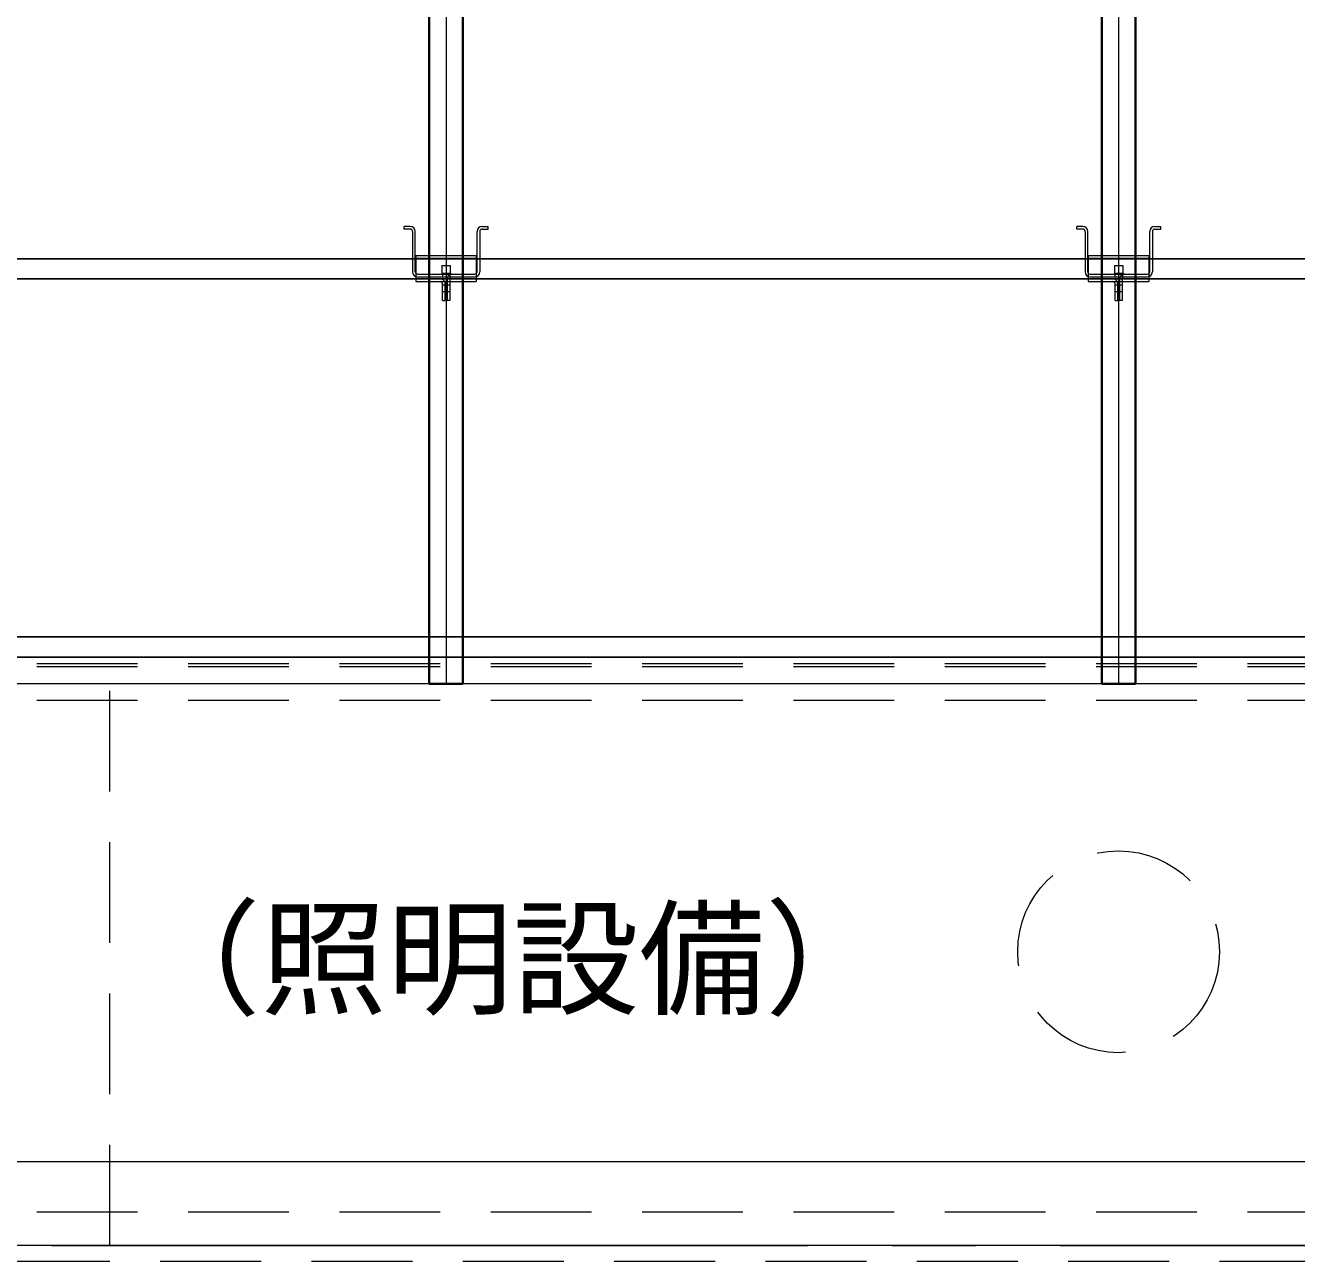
# Model space of a CAD drawing. Units: millimetres on the paper, with parts at other scales. Extents: x -195 to 195, y -140 to 138.
# Drawn here: x -114.68 to -99.56, y -77.62 to -62.92 of the extents above; entities that cross this region are included whole.
import ezdxf
from ezdxf.enums import TextEntityAlignment as Align

# ---------------------------------------------------------------- set-up
doc = ezdxf.new("R2010")
doc.units = ezdxf.units.MM
doc.linetypes.add('CHAIN2', pattern=[12, 9, -1, 1, -1])
doc.linetypes.add('DASHED1', pattern=[1.8, 1.2, -0.6])
for name, color, linetype, lineweight in [('8-0_中心線', 4, 'CHAIN2', 9), ('8-1_横架材受け材(ランナー)', 7, 'Continuous', 18), ('8-3_Hバー受け', 2, 'Continuous', 25), ('8-6_文字', 7, 'Continuous', 18), ('8-7_HバーまたはTバー', 6, 'Continuous', 35), ('8-8_照明設備', 4, 'DASHED1', 9), ('8-9_躯体他', 4, 'DASHED1', 9), ('8-A_クリップ', 7, 'Continuous', 18), ('8-D_パネル', 4, 'Continuous', 9)]:
    doc.layers.add(name, color=color, linetype=linetype, lineweight=lineweight)
doc.styles.add('ＭＳ ゴシック', font='')
doc.styles.get('ＭＳ ゴシック').set_extended_font_data('MS Gothic')

msp = doc.modelspace()

# ---------------------------------------------------------------- linework, layer by layer
at = {"layer": '8-0_中心線'}
for p, q in [((-138.369, -65.935), (-58.563, -65.935)), ((-56.276, -70.435), (-138.369, -70.435)), ((-138.369, -77.435), (-56.276, -77.435))]:
    msp.add_line(p, q, dxfattribs=at)
at = {"layer": '8-1_横架材受け材(ランナー)'}
for p, q in [((-124.576, -76.435), (-67.376, -76.435)), ((-67.376, -77.435), (-124.576, -77.435))]:
    msp.add_line(p, q, dxfattribs=at)
at = {"layer": '8-3_Hバー受け'}
for p, q in [((-63.466, -65.695), (-127.676, -65.695)), ((-63.466, -65.935), (-127.676, -65.935)), ((-63.276, -70.195), (-127.676, -70.195)), ((-63.276, -70.435), (-127.676, -70.435))]:
    msp.add_line(p, q, dxfattribs=at)
at = {"layer": '8-7_HバーまたはTバー'}
for p, q in [((-109.876, -29.635), (-109.876, -70.753)), ((-109.476, -29.635), (-109.476, -70.753)), ((-101.876, -29.635), (-101.876, -70.753)), ((-101.476, -29.635), (-101.476, -70.753)), ((-101.476, -29.635), (-101.476, -70.753)), ((-109.876, -70.753), (-109.476, -70.753)), ((-101.876, -70.753), (-101.476, -70.753))]:
    msp.add_line(p, q, dxfattribs=at)
at = {"layer": '8-8_照明設備'}
for p, q in [((-130.744, -70.509), (-56.35, -70.509)), ((-130.744, -70.545), (-56.386, -70.545)), ((-113.676, -77.435), (-113.676, -70.509)), ((-130.744, -70.945), (-56.786, -70.945)), ((-130.744, -77.035), (-62.876, -77.035)), ((-63.276, -77.435), (-130.744, -77.435))]:
    msp.add_line(p, q, dxfattribs=at)
msp.add_circle((-101.676, -73.94), 1.2, dxfattribs=at)
at = {"layer": '8-9_躯体他'}
for p, q in [((-63.276, -77.435), (-130.934, -77.435)), ((-63.276, -77.625), (-130.934, -77.625))]:
    msp.add_line(p, q, dxfattribs=at)
at = {"layer": '8-A_クリップ'}
for p, q in [((-110.174, -65.343), (-110.174, -65.311)), ((-110.102, -65.311), (-110.174, -65.311)), ((-109.246, -65.311), (-109.174, -65.311)), ((-109.174, -65.343), (-109.174, -65.311)), ((-102.174, -65.343), (-102.174, -65.311)), ((-102.102, -65.311), (-102.174, -65.311)), ((-101.246, -65.311), (-101.174, -65.311)), ((-101.174, -65.343), (-101.174, -65.311)), ((-110.102, -65.343), (-110.174, -65.343)), ((-110.074, -65.371), (-110.074, -65.851)), ((-110.042, -65.851), (-110.042, -65.371)), ((-109.306, -65.851), (-109.306, -65.371)), ((-109.274, -65.371), (-109.274, -65.851)), ((-109.246, -65.343), (-109.174, -65.343)), ((-102.102, -65.343), (-102.174, -65.343)), ((-102.074, -65.371), (-102.074, -65.851)), ((-102.042, -65.851), (-102.042, -65.371)), ((-101.306, -65.851), (-101.306, -65.371)), ((-101.274, -65.371), (-101.274, -65.851)), ((-101.246, -65.343), (-101.174, -65.343)), ((-110.036, -65.655), (-109.316, -65.655)), ((-110.036, -65.655), (-110.036, -65.967)), ((-109.316, -65.655), (-109.316, -65.967)), ((-102.036, -65.655), (-101.316, -65.655)), ((-102.036, -65.655), (-102.036, -65.967)), ((-101.316, -65.655), (-101.316, -65.967)), ((-110.014, -65.879), (-109.334, -65.879)), ((-110.014, -65.911), (-109.334, -65.911)), ((-109.726, -65.777), (-109.726, -65.873)), ((-109.726, -65.777), (-109.626, -65.777)), ((-102.014, -65.879), (-101.334, -65.879)), ((-102.014, -65.911), (-101.334, -65.911)), ((-101.726, -65.777), (-101.726, -65.873)), ((-101.726, -65.777), (-101.626, -65.777)), ((-110.036, -65.967), (-109.316, -65.967)), ((-109.718, -66.191), (-109.718, -65.995)), ((-109.686, -66.191), (-109.686, -65.994)), ((-109.664, -65.939), (-109.664, -66.191)), ((-109.632, -65.939), (-109.632, -66.191)), ((-102.036, -65.967), (-101.316, -65.967)), ((-101.718, -66.191), (-101.718, -65.995)), ((-101.686, -66.191), (-101.686, -65.994)), ((-101.664, -65.939), (-101.664, -66.191)), ((-101.632, -65.939), (-101.632, -66.191)), ((-109.718, -66.191), (-109.686, -66.191)), ((-109.632, -66.191), (-109.664, -66.191)), ((-101.718, -66.191), (-101.686, -66.191)), ((-101.632, -66.191), (-101.664, -66.191))]:
    msp.add_line(p, q, dxfattribs=at)
at = {"layer": '8-A_クリップ', "linetype": 'DASHED1'}
for p, q in [((-110.036, -65.687), (-109.316, -65.687)), ((-102.036, -65.687), (-101.316, -65.687)), ((-109.719, -65.879), (-109.719, -65.911)), ((-109.629, -65.879), (-109.629, -65.911)), ((-101.719, -65.879), (-101.719, -65.911)), ((-101.629, -65.879), (-101.629, -65.911)), ((-110.036, -65.935), (-109.316, -65.935)), ((-109.632, -66.011), (-109.718, -66.011)), ((-102.036, -65.935), (-101.316, -65.935)), ((-101.632, -66.011), (-101.718, -66.011)), ((-109.632, -66.091), (-109.718, -66.091)), ((-101.632, -66.091), (-101.718, -66.091))]:
    msp.add_line(p, q, dxfattribs=at)
at = {"layer": '8-A_クリップ'}
for points in [[(-109.626, -65.777), (-109.626, -65.873), (-109.726, -65.873)], [(-101.626, -65.777), (-101.626, -65.873), (-101.726, -65.873)]]:
    msp.add_lwpolyline(points, dxfattribs=at)
for centre, radius, start, end in [((-110.102, -65.371), 0.06, 0, 90), ((-109.246, -65.371), 0.06, 90, 180), ((-102.102, -65.371), 0.06, 0, 90), ((-101.246, -65.371), 0.06, 90, 180), ((-110.102, -65.371), 0.028, 0, 90), ((-109.246, -65.371), 0.028, 90, 180), ((-102.102, -65.371), 0.028, 0, 90), ((-101.246, -65.371), 0.028, 90, 180), ((-110.014, -65.851), 0.06, 180, 270), ((-110.014, -65.851), 0.028, 180, 270), ((-109.604, -65.939), 0.06, 152.1818, 180), ((-109.604, -65.939), 0.028, 90, 180), ((-109.334, -65.851), 0.06, 270, 0), ((-109.334, -65.851), 0.028, 270, 0), ((-102.014, -65.851), 0.06, 180, 270), ((-102.014, -65.851), 0.028, 180, 270), ((-101.604, -65.939), 0.06, 152.1818, 180), ((-101.604, -65.939), 0.028, 90, 180), ((-101.334, -65.851), 0.06, 270, 0), ((-101.334, -65.851), 0.028, 270, 0), ((-109.746, -65.995), 0.028, 0, 90), ((-109.746, -65.995), 0.06, 0, 27.8181), ((-101.746, -65.995), 0.028, 0, 90), ((-101.746, -65.995), 0.06, 0, 27.8181)]:
    msp.add_arc(centre, radius, start, end, dxfattribs=at)
at = {"layer": '8-A_クリップ', "linetype": 'DASHED1'}
for centre, start, end in [((-109.604, -65.939), 90, 152.1818), ((-101.604, -65.939), 90, 152.1818), ((-109.746, -65.995), 27.8181, 90), ((-101.746, -65.995), 27.8181, 90)]:
    msp.add_arc(centre, 0.06, start, end, dxfattribs=at)
at = {"layer": '8-D_パネル'}
for p, q in [((-109.676, -29.635), (-109.676, -70.753)), ((-101.676, -29.635), (-101.676, -70.753)), ((-63.566, -70.753), (-130.744, -70.753))]:
    msp.add_line(p, q, dxfattribs=at)

# ---------------------------------------------------------------- texts
at = {"layer": '8-6_文字', "style": 'ＭＳ ゴシック'}
msp.add_text('（照明設備）', height=1.1, dxfattribs=at).set_placement((-113.383, -74.9), align=Align.BOTTOM_LEFT)

doc.saveas('drawing.dxf')
